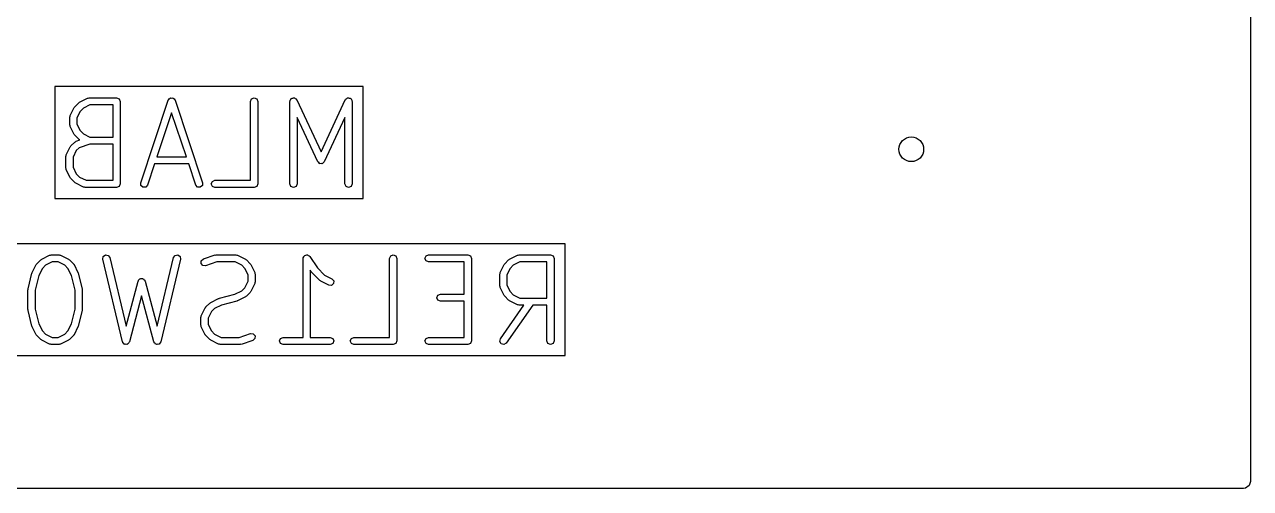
# Model space of a CAD drawing. Extents: x 0.21 to 1.39, y 0.21 to 1.79.
# Drawn here: x 0.706 to 1.389, y 0.211 to 0.469 of the extents above; entities that cross this region are included whole.
import ezdxf

# ---------------------------------------------------------------- set-up
doc = ezdxf.new("R2010")
doc.units = 0
doc.header["$MEASUREMENT"] = 0
doc.layers.add('BLACK', color=7, linetype='CONTINUOUS')

msp = doc.modelspace()

# ---------------------------------------------------------------- linework, layer by layer
at = {"layer": 'BLACK', "linetype": 'CONTINUOUS'}
for p, q in [((1.389, 1.78504), (1.389, 0.21496)), ((0.89451, 0.43488), (0.72286, 0.43488)), ((0.72286, 0.43488), (0.72286, 0.37251)), ((0.89451, 0.37251), (0.89451, 0.43488)), ((0.73378, 0.42342), (0.7339, 0.42373)), ((0.7339, 0.42373), (0.73609, 0.42592)), ((0.73609, 0.42592), (0.7364, 0.42605)), ((0.7364, 0.42605), (0.73661, 0.42629)), ((0.73661, 0.42629), (0.74099, 0.42848)), ((0.74236, 0.4247), (0.73869, 0.42286)), ((0.74099, 0.42848), (0.74146, 0.42852)), ((0.74146, 0.42852), (0.74189, 0.4287)), ((0.74189, 0.4287), (0.75722, 0.4287)), ((0.75522, 0.4247), (0.74236, 0.4247)), ((0.75522, 0.40679), (0.75522, 0.4247)), ((0.75722, 0.4287), (0.75864, 0.42811)), ((0.75864, 0.42811), (0.75922, 0.4267)), ((0.75922, 0.4267), (0.75922, 0.3807)), ((0.77066, 0.38133), (0.78599, 0.42733)), ((0.78599, 0.42733), (0.78609, 0.42744)), ((0.78609, 0.42744), (0.7861, 0.42759)), ((0.7861, 0.42759), (0.78658, 0.42801)), ((0.78658, 0.42801), (0.78699, 0.42848)), ((0.78699, 0.42848), (0.78714, 0.4285)), ((0.78714, 0.4285), (0.78726, 0.42859)), ((0.78726, 0.42859), (0.78789, 0.42855)), ((0.78789, 0.42855), (0.78852, 0.42859)), ((0.78852, 0.42859), (0.78863, 0.4285)), ((0.78863, 0.4285), (0.78878, 0.42848)), ((0.78878, 0.42848), (0.7892, 0.42801)), ((0.7892, 0.42801), (0.78968, 0.42759)), ((0.78968, 0.42759), (0.78969, 0.42744)), ((0.78969, 0.42744), (0.78979, 0.42733)), ((0.78979, 0.42733), (0.80512, 0.38133)), ((0.83189, 0.4267), (0.83247, 0.42811)), ((0.83189, 0.3827), (0.83189, 0.4267)), ((0.83247, 0.42811), (0.83389, 0.4287)), ((0.83389, 0.4287), (0.8353, 0.42811)), ((0.8353, 0.42811), (0.83589, 0.4267)), ((0.83589, 0.4267), (0.83589, 0.3807)), ((0.85379, 0.4267), (0.85393, 0.42702)), ((0.85379, 0.3807), (0.85379, 0.4267)), ((0.85391, 0.42738), (0.85421, 0.4277)), ((0.85393, 0.42702), (0.85391, 0.42738)), ((0.85421, 0.4277), (0.85438, 0.42811)), ((0.85438, 0.42811), (0.85471, 0.42825)), ((0.85471, 0.42825), (0.85495, 0.42851)), ((0.85495, 0.42851), (0.85539, 0.42853)), ((0.85539, 0.42853), (0.85579, 0.4287)), ((0.85579, 0.4287), (0.85612, 0.42856)), ((0.85612, 0.42856), (0.85648, 0.42858)), ((0.85648, 0.42858), (0.8568, 0.42828)), ((0.8568, 0.42828), (0.85721, 0.42811)), ((0.85721, 0.42811), (0.85734, 0.42778)), ((0.85734, 0.42778), (0.85761, 0.42754)), ((0.85761, 0.42754), (0.87113, 0.39857)), ((0.87113, 0.39857), (0.88465, 0.42754)), ((0.88465, 0.42754), (0.88491, 0.42778)), ((0.88491, 0.42778), (0.88505, 0.42811)), ((0.88505, 0.42811), (0.88545, 0.42828)), ((0.88545, 0.42828), (0.88578, 0.42858)), ((0.88578, 0.42858), (0.88613, 0.42856)), ((0.88613, 0.42856), (0.88646, 0.4287)), ((0.88646, 0.4287), (0.88687, 0.42853)), ((0.88687, 0.42853), (0.88731, 0.42851)), ((0.88731, 0.42851), (0.88755, 0.42825)), ((0.88755, 0.42825), (0.88787, 0.42811)), ((0.88787, 0.42811), (0.88804, 0.4277)), ((0.88804, 0.4277), (0.88834, 0.42738)), ((0.88834, 0.42738), (0.88832, 0.42702)), ((0.88832, 0.42702), (0.88846, 0.4267)), ((0.88846, 0.4267), (0.88846, 0.3807)), ((0.73113, 0.41793), (0.7313, 0.41836)), ((0.73113, 0.41355), (0.73113, 0.41793)), ((0.7313, 0.41836), (0.73134, 0.41883)), ((0.73134, 0.41883), (0.73353, 0.42321)), ((0.73353, 0.42321), (0.73378, 0.42342)), ((0.73696, 0.42113), (0.73513, 0.41746)), ((0.73513, 0.41746), (0.73513, 0.41403)), ((0.73869, 0.42286), (0.73696, 0.42113)), ((0.78789, 0.42037), (0.77971, 0.39584)), ((0.79607, 0.39584), (0.78789, 0.42037)), ((0.86931, 0.39299), (0.85779, 0.41768)), ((0.85779, 0.41768), (0.85779, 0.3807)), ((0.88446, 0.41768), (0.87294, 0.39299)), ((0.88446, 0.3807), (0.88446, 0.41768)), ((0.7313, 0.41312), (0.73113, 0.41355)), ((0.73134, 0.41266), (0.7313, 0.41312)), ((0.73353, 0.40828), (0.73134, 0.41266)), ((0.73513, 0.41403), (0.73696, 0.41036)), ((0.73696, 0.41036), (0.73869, 0.40863)), ((0.73171, 0.40182), (0.7339, 0.40401)), ((0.73378, 0.40806), (0.73353, 0.40828)), ((0.7339, 0.40776), (0.73378, 0.40806)), ((0.73609, 0.40557), (0.7339, 0.40776)), ((0.7339, 0.40401), (0.73433, 0.40419)), ((0.73433, 0.40419), (0.73468, 0.4045)), ((0.73468, 0.4045), (0.73667, 0.40516)), ((0.7364, 0.40544), (0.73609, 0.40557)), ((0.73661, 0.40519), (0.7364, 0.40544)), ((0.73667, 0.40516), (0.73661, 0.40519)), ((0.73869, 0.40863), (0.74236, 0.40679)), ((0.74236, 0.40679), (0.75522, 0.40679)), ((0.72894, 0.39603), (0.72911, 0.39646)), ((0.72911, 0.39646), (0.72915, 0.39692)), ((0.72915, 0.39692), (0.73134, 0.4013)), ((0.73134, 0.4013), (0.73159, 0.40152)), ((0.73159, 0.40152), (0.73171, 0.40182)), ((0.73477, 0.39923), (0.73294, 0.39556)), ((0.7364, 0.40085), (0.73477, 0.39923)), ((0.74221, 0.40279), (0.7364, 0.40085)), ((0.75522, 0.40279), (0.74221, 0.40279)), ((0.75522, 0.3827), (0.75522, 0.40279)), ((0.72894, 0.38946), (0.72894, 0.39603)), ((0.72911, 0.38903), (0.72894, 0.38946)), ((0.73294, 0.39556), (0.73294, 0.38993)), ((0.73294, 0.38993), (0.73477, 0.38626)), ((0.77838, 0.39184), (0.77445, 0.38006)), ((0.7974, 0.39184), (0.77838, 0.39184)), ((0.77971, 0.39584), (0.79607, 0.39584)), ((0.80132, 0.38006), (0.7974, 0.39184)), ((0.86982, 0.39253), (0.86931, 0.39299)), ((0.87028, 0.39203), (0.86982, 0.39253)), ((0.87037, 0.39202), (0.87028, 0.39203)), ((0.87044, 0.39196), (0.87037, 0.39202)), ((0.87113, 0.39199), (0.87044, 0.39196)), ((0.87181, 0.39196), (0.87113, 0.39199)), ((0.87188, 0.39202), (0.87181, 0.39196)), ((0.87197, 0.39203), (0.87188, 0.39202)), ((0.87243, 0.39253), (0.87197, 0.39203)), ((0.87294, 0.39299), (0.87243, 0.39253)), ((0.72915, 0.38856), (0.72911, 0.38903)), ((0.73134, 0.38418), (0.72915, 0.38856)), ((0.73159, 0.38397), (0.73134, 0.38418)), ((0.73171, 0.38366), (0.73159, 0.38397)), ((0.7339, 0.38147), (0.73171, 0.38366)), ((0.73477, 0.38626), (0.7365, 0.38453)), ((0.7365, 0.38453), (0.74017, 0.3827)), ((0.74017, 0.3827), (0.75522, 0.3827)), ((0.81057, 0.38211), (0.81198, 0.3827)), ((0.81198, 0.3827), (0.83189, 0.3827)), ((0.73421, 0.38135), (0.7339, 0.38147)), ((0.73442, 0.3811), (0.73421, 0.38135)), ((0.7388, 0.37891), (0.73442, 0.3811)), ((0.73927, 0.37887), (0.7388, 0.37891)), ((0.7397, 0.3787), (0.73927, 0.37887)), ((0.75722, 0.3787), (0.7397, 0.3787)), ((0.75864, 0.37928), (0.75722, 0.3787)), ((0.75922, 0.3807), (0.75864, 0.37928)), ((0.77077, 0.3798), (0.77066, 0.38133)), ((0.77192, 0.3788), (0.77077, 0.3798)), ((0.77345, 0.37891), (0.77192, 0.3788)), ((0.77445, 0.38006), (0.77345, 0.37891)), ((0.80233, 0.37891), (0.80132, 0.38006)), ((0.80385, 0.3788), (0.80233, 0.37891)), ((0.80501, 0.3798), (0.80385, 0.3788)), ((0.80512, 0.38133), (0.80501, 0.3798)), ((0.80998, 0.3807), (0.81057, 0.38211)), ((0.81057, 0.37928), (0.80998, 0.3807)), ((0.81198, 0.3787), (0.81057, 0.37928)), ((0.83389, 0.3787), (0.81198, 0.3787)), ((0.8353, 0.37928), (0.83389, 0.3787)), ((0.83589, 0.3807), (0.8353, 0.37928)), ((0.85438, 0.37928), (0.85379, 0.3807)), ((0.85579, 0.3787), (0.85438, 0.37928)), ((0.85721, 0.37928), (0.85579, 0.3787)), ((0.85779, 0.3807), (0.85721, 0.37928)), ((0.88505, 0.37928), (0.88446, 0.3807)), ((0.88646, 0.3787), (0.88505, 0.37928)), ((0.88787, 0.37928), (0.88646, 0.3787)), ((0.88846, 0.3807), (0.88787, 0.37928)), ((0.72286, 0.37251), (0.89451, 0.37251)), ((1.00714, 0.34738), (0.61193, 0.34738)), ((1.00714, 0.28501), (1.00714, 0.34738)), ((0.71022, 0.33133), (0.71241, 0.33571)), ((0.71241, 0.33571), (0.71266, 0.33592)), ((0.71266, 0.33592), (0.71278, 0.33623)), ((0.71278, 0.33623), (0.71497, 0.33842)), ((0.71497, 0.33842), (0.71528, 0.33855)), ((0.71528, 0.33855), (0.71549, 0.33879)), ((0.71549, 0.33879), (0.71987, 0.34098)), ((0.71757, 0.33536), (0.71584, 0.33363)), ((0.72124, 0.3372), (0.71757, 0.33536)), ((0.71987, 0.34098), (0.72034, 0.34102)), ((0.72034, 0.34102), (0.72077, 0.3412)), ((0.72077, 0.3412), (0.72515, 0.3412)), ((0.72468, 0.3372), (0.72124, 0.3372)), ((0.72835, 0.33536), (0.72468, 0.3372)), ((0.72515, 0.3412), (0.72558, 0.34102)), ((0.72558, 0.34102), (0.72604, 0.34098)), ((0.72604, 0.34098), (0.73043, 0.33879)), ((0.73008, 0.33363), (0.72835, 0.33536)), ((0.73043, 0.33879), (0.73064, 0.33855)), ((0.73064, 0.33855), (0.73094, 0.33842)), ((0.73094, 0.33842), (0.73314, 0.33623)), ((0.73314, 0.33623), (0.73326, 0.33592)), ((0.73326, 0.33592), (0.73351, 0.33571)), ((0.73351, 0.33571), (0.7357, 0.33133)), ((0.74949, 0.33873), (0.74973, 0.34024)), ((0.76044, 0.29273), (0.74949, 0.33873)), ((0.74973, 0.34024), (0.75097, 0.34114)), ((0.75097, 0.34114), (0.75248, 0.3409)), ((0.75248, 0.3409), (0.75338, 0.33966)), ((0.75338, 0.33966), (0.7625, 0.30137)), ((0.7798, 0.30137), (0.78892, 0.33966)), ((0.79281, 0.33873), (0.78186, 0.29273)), ((0.78892, 0.33966), (0.78982, 0.3409)), ((0.78982, 0.3409), (0.79133, 0.34114)), ((0.79133, 0.34114), (0.79257, 0.34024)), ((0.79257, 0.34024), (0.79281, 0.33873)), ((0.8043, 0.33637), (0.80441, 0.3379)), ((0.8053, 0.33522), (0.8043, 0.33637)), ((0.80441, 0.3379), (0.80556, 0.3389)), ((0.80683, 0.33511), (0.8053, 0.33522)), ((0.80556, 0.3389), (0.81214, 0.34109)), ((0.81309, 0.3372), (0.80683, 0.33511)), ((0.81214, 0.34109), (0.81246, 0.34107)), ((0.81246, 0.34107), (0.81277, 0.3412)), ((0.81277, 0.3412), (0.82372, 0.3412)), ((0.82325, 0.3372), (0.81309, 0.3372)), ((0.82692, 0.33536), (0.82325, 0.3372)), ((0.82372, 0.3412), (0.82415, 0.34102)), ((0.82415, 0.34102), (0.82462, 0.34098)), ((0.82462, 0.34098), (0.829, 0.33879)), ((0.82865, 0.33363), (0.82692, 0.33536)), ((0.829, 0.33879), (0.82921, 0.33855)), ((0.82921, 0.33855), (0.82952, 0.33842)), ((0.82952, 0.33842), (0.83171, 0.33623)), ((0.83171, 0.33623), (0.83183, 0.33592)), ((0.83183, 0.33592), (0.83208, 0.33571)), ((0.83208, 0.33571), (0.83427, 0.33133)), ((0.86115, 0.3392), (0.86123, 0.33939)), ((0.86115, 0.2952), (0.86115, 0.3392)), ((0.86119, 0.33959), (0.86151, 0.34007)), ((0.86123, 0.33939), (0.86119, 0.33959)), ((0.86151, 0.34007), (0.86174, 0.34061)), ((0.86174, 0.34061), (0.86193, 0.34069)), ((0.86193, 0.34069), (0.86204, 0.34086)), ((0.86204, 0.34086), (0.86261, 0.34097)), ((0.86261, 0.34097), (0.86315, 0.3412)), ((0.86315, 0.3412), (0.86334, 0.34112)), ((0.86334, 0.34112), (0.86354, 0.34116)), ((0.86354, 0.34116), (0.86403, 0.34083)), ((0.86403, 0.34083), (0.86456, 0.34061)), ((0.86456, 0.34061), (0.86464, 0.34042)), ((0.86464, 0.34042), (0.86481, 0.34031)), ((0.86481, 0.34031), (0.86908, 0.3339)), ((0.90934, 0.3392), (0.90993, 0.34061)), ((0.90934, 0.2952), (0.90934, 0.3392)), ((0.90993, 0.34061), (0.91134, 0.3412)), ((0.91134, 0.3412), (0.91275, 0.34061)), ((0.91275, 0.34061), (0.91334, 0.3392)), ((0.91334, 0.3392), (0.91334, 0.2932)), ((0.92905, 0.3392), (0.92964, 0.34061)), ((0.92964, 0.33778), (0.92905, 0.3392)), ((0.92964, 0.34061), (0.93105, 0.3412)), ((0.93105, 0.3372), (0.92964, 0.33778)), ((0.93105, 0.3412), (0.95296, 0.3412)), ((0.95096, 0.3372), (0.93105, 0.3372)), ((0.95096, 0.31929), (0.95096, 0.3372)), ((0.95296, 0.3412), (0.95437, 0.34061)), ((0.95437, 0.34061), (0.95496, 0.3392)), ((0.95496, 0.3392), (0.95496, 0.2932)), ((0.97088, 0.33133), (0.97308, 0.33571)), ((0.97308, 0.33571), (0.97332, 0.33592)), ((0.97332, 0.33592), (0.97345, 0.33623)), ((0.97345, 0.33623), (0.97564, 0.33842)), ((0.97564, 0.33842), (0.97594, 0.33855)), ((0.97594, 0.33855), (0.97616, 0.33879)), ((0.97616, 0.33879), (0.98054, 0.34098)), ((0.97824, 0.33536), (0.97651, 0.33363)), ((0.98191, 0.3372), (0.97824, 0.33536)), ((0.98054, 0.34098), (0.98101, 0.34102)), ((0.98101, 0.34102), (0.98144, 0.3412)), ((0.98144, 0.3412), (0.99896, 0.3412)), ((0.99696, 0.3372), (0.98191, 0.3372)), ((0.99696, 0.3171), (0.99696, 0.3372)), ((0.99896, 0.3412), (1.00037, 0.34061)), ((1.00037, 0.34061), (1.00096, 0.3392)), ((1.00096, 0.3392), (1.00096, 0.2932)), ((0.70788, 0.32216), (0.71007, 0.33092)), ((0.71007, 0.33092), (0.7102, 0.3311)), ((0.7102, 0.3311), (0.71022, 0.33133)), ((0.71389, 0.32974), (0.71182, 0.32143)), ((0.71584, 0.33363), (0.71389, 0.32974)), ((0.73202, 0.32974), (0.73008, 0.33363)), ((0.7341, 0.32143), (0.73202, 0.32974)), ((0.7357, 0.33133), (0.73572, 0.3311)), ((0.73572, 0.3311), (0.73585, 0.33092)), ((0.73585, 0.33092), (0.73804, 0.32216)), ((0.77042, 0.32782), (0.77063, 0.32799)), ((0.77063, 0.32799), (0.77115, 0.32792)), ((0.77115, 0.32792), (0.77167, 0.32799)), ((0.77167, 0.32799), (0.77188, 0.32782)), ((0.83048, 0.32996), (0.82865, 0.33363)), ((0.83048, 0.32653), (0.83048, 0.32996)), ((0.83427, 0.33133), (0.8343, 0.33086)), ((0.8343, 0.33086), (0.83448, 0.33043)), ((0.83448, 0.33043), (0.83448, 0.32605)), ((0.86587, 0.33152), (0.86515, 0.33259)), ((0.86515, 0.33259), (0.86515, 0.2952)), ((0.86604, 0.3314), (0.86587, 0.33152)), ((0.86612, 0.33121), (0.86604, 0.3314)), ((0.8705, 0.32683), (0.86612, 0.33121)), ((0.86908, 0.3339), (0.8731, 0.32989)), ((0.8731, 0.32989), (0.87719, 0.32784)), ((0.97067, 0.33043), (0.97085, 0.33086)), ((0.97067, 0.32386), (0.97067, 0.33043)), ((0.97085, 0.33086), (0.97088, 0.33133)), ((0.97651, 0.33363), (0.97467, 0.32996)), ((0.97467, 0.32996), (0.97467, 0.32433)), ((0.70782, 0.32167), (0.70791, 0.32191)), ((0.70782, 0.31072), (0.70782, 0.32167)), ((0.70791, 0.32191), (0.70788, 0.32216)), ((0.71182, 0.32143), (0.71182, 0.31097)), ((0.7341, 0.31097), (0.7341, 0.32143)), ((0.73804, 0.32216), (0.73801, 0.32191)), ((0.73801, 0.32191), (0.7381, 0.32167)), ((0.7381, 0.32167), (0.7381, 0.31072)), ((0.7625, 0.30137), (0.76922, 0.32657)), ((0.76922, 0.32657), (0.76938, 0.32678)), ((0.76938, 0.32678), (0.76942, 0.32706)), ((0.76942, 0.32706), (0.76983, 0.32737)), ((0.76983, 0.32737), (0.77015, 0.32778)), ((0.77015, 0.32778), (0.77042, 0.32782)), ((0.77188, 0.32782), (0.77215, 0.32778)), ((0.77215, 0.32778), (0.77247, 0.32737)), ((0.77247, 0.32737), (0.77288, 0.32706)), ((0.77288, 0.32706), (0.77292, 0.32678)), ((0.77292, 0.32678), (0.77308, 0.32657)), ((0.77308, 0.32657), (0.7798, 0.30137)), ((0.82302, 0.31918), (0.82692, 0.32113)), ((0.82692, 0.32113), (0.82865, 0.32286)), ((0.82865, 0.32286), (0.83048, 0.32653)), ((0.83427, 0.32516), (0.83208, 0.32078)), ((0.8343, 0.32562), (0.83427, 0.32516)), ((0.83448, 0.32605), (0.8343, 0.32562)), ((0.8708, 0.3267), (0.8705, 0.32683)), ((0.87102, 0.32645), (0.8708, 0.3267)), ((0.8754, 0.32426), (0.87102, 0.32645)), ((0.87693, 0.32416), (0.8754, 0.32426)), ((0.87808, 0.32516), (0.87693, 0.32416)), ((0.87719, 0.32784), (0.87819, 0.32669)), ((0.87819, 0.32669), (0.87808, 0.32516)), ((0.97085, 0.32343), (0.97067, 0.32386)), ((0.97088, 0.32297), (0.97085, 0.32343)), ((0.97308, 0.31859), (0.97088, 0.32297)), ((0.97467, 0.32433), (0.97651, 0.32067)), ((0.77115, 0.31829), (0.76432, 0.29268)), ((0.77798, 0.29268), (0.77115, 0.31829)), ((0.80697, 0.31213), (0.80916, 0.31432)), ((0.80916, 0.31432), (0.80947, 0.31445)), ((0.80947, 0.31445), (0.80968, 0.3147)), ((0.80968, 0.3147), (0.81406, 0.31689)), ((0.81406, 0.31689), (0.81429, 0.31691)), ((0.81429, 0.31691), (0.81447, 0.31704)), ((0.81447, 0.31704), (0.82302, 0.31918)), ((0.82421, 0.31535), (0.81566, 0.31321)), ((0.82439, 0.31549), (0.82421, 0.31535)), ((0.82462, 0.3155), (0.82439, 0.31549)), ((0.829, 0.31769), (0.82462, 0.3155)), ((0.82921, 0.31794), (0.829, 0.31769)), ((0.82952, 0.31807), (0.82921, 0.31794)), ((0.83171, 0.32026), (0.82952, 0.31807)), ((0.83183, 0.32056), (0.83171, 0.32026)), ((0.83208, 0.32078), (0.83183, 0.32056)), ((0.93563, 0.31729), (0.93621, 0.31871)), ((0.93621, 0.31588), (0.93563, 0.31729)), ((0.93621, 0.31871), (0.93763, 0.31929)), ((0.93763, 0.31529), (0.93621, 0.31588)), ((0.93763, 0.31929), (0.95096, 0.31929)), ((0.95096, 0.31529), (0.93763, 0.31529)), ((0.95096, 0.2952), (0.95096, 0.31529)), ((0.97332, 0.31837), (0.97308, 0.31859)), ((0.97345, 0.31807), (0.97332, 0.31837)), ((0.97564, 0.31588), (0.97345, 0.31807)), ((0.97594, 0.31575), (0.97564, 0.31588)), ((0.97616, 0.3155), (0.97594, 0.31575)), ((0.98054, 0.31331), (0.97616, 0.3155)), ((0.97651, 0.32067), (0.97824, 0.31893)), ((0.97824, 0.31893), (0.98191, 0.3171)), ((0.98191, 0.3171), (0.99696, 0.3171)), ((0.70791, 0.31049), (0.70782, 0.31072)), ((0.70788, 0.31023), (0.70791, 0.31049)), ((0.71007, 0.30147), (0.70788, 0.31023)), ((0.71182, 0.31097), (0.71389, 0.30266)), ((0.73202, 0.30266), (0.7341, 0.31097)), ((0.73804, 0.31023), (0.73585, 0.30147)), ((0.7381, 0.31072), (0.73801, 0.31049)), ((0.73801, 0.31049), (0.73804, 0.31023)), ((0.80441, 0.30723), (0.8066, 0.31161)), ((0.8066, 0.31161), (0.80685, 0.31183)), ((0.80685, 0.31183), (0.80697, 0.31213)), ((0.81003, 0.30953), (0.8082, 0.30587)), ((0.81176, 0.31127), (0.81003, 0.30953)), ((0.81566, 0.31321), (0.81176, 0.31127)), ((0.97104, 0.29434), (0.98417, 0.3131)), ((0.98905, 0.3131), (0.97431, 0.29205)), ((0.98101, 0.31328), (0.98054, 0.31331)), ((0.98144, 0.3131), (0.98101, 0.31328)), ((0.98417, 0.3131), (0.98144, 0.3131)), ((0.99696, 0.3131), (0.98905, 0.3131)), ((0.99696, 0.2932), (0.99696, 0.3131)), ((0.7102, 0.30129), (0.71007, 0.30147)), ((0.71022, 0.30106), (0.7102, 0.30129)), ((0.71241, 0.29668), (0.71022, 0.30106)), ((0.71389, 0.30266), (0.71584, 0.29876)), ((0.73008, 0.29876), (0.73202, 0.30266)), ((0.7357, 0.30106), (0.73351, 0.29668)), ((0.73572, 0.30129), (0.7357, 0.30106)), ((0.73585, 0.30147), (0.73572, 0.30129)), ((0.8042, 0.30634), (0.80438, 0.30677)), ((0.8042, 0.30196), (0.8042, 0.30634)), ((0.80438, 0.30153), (0.8042, 0.30196)), ((0.80438, 0.30677), (0.80441, 0.30723)), ((0.80441, 0.30106), (0.80438, 0.30153)), ((0.8066, 0.29668), (0.80441, 0.30106)), ((0.8082, 0.30587), (0.8082, 0.30243)), ((0.8082, 0.30243), (0.81003, 0.29876)), ((0.71266, 0.29647), (0.71241, 0.29668)), ((0.71278, 0.29616), (0.71266, 0.29647)), ((0.71497, 0.29397), (0.71278, 0.29616)), ((0.71528, 0.29385), (0.71497, 0.29397)), ((0.71549, 0.2936), (0.71528, 0.29385)), ((0.71584, 0.29876), (0.71757, 0.29703)), ((0.71757, 0.29703), (0.72124, 0.2952)), ((0.72124, 0.2952), (0.72468, 0.2952)), ((0.72468, 0.2952), (0.72835, 0.29703)), ((0.72835, 0.29703), (0.73008, 0.29876)), ((0.73064, 0.29385), (0.73043, 0.2936)), ((0.73094, 0.29397), (0.73064, 0.29385)), ((0.73314, 0.29616), (0.73094, 0.29397)), ((0.73326, 0.29647), (0.73314, 0.29616)), ((0.73351, 0.29668), (0.73326, 0.29647)), ((0.80685, 0.29647), (0.8066, 0.29668)), ((0.80697, 0.29616), (0.80685, 0.29647)), ((0.80916, 0.29397), (0.80697, 0.29616)), ((0.80947, 0.29385), (0.80916, 0.29397)), ((0.80968, 0.2936), (0.80947, 0.29385)), ((0.81003, 0.29876), (0.81176, 0.29703)), ((0.81176, 0.29703), (0.81543, 0.2952)), ((0.81543, 0.2952), (0.82559, 0.2952)), ((0.82559, 0.2952), (0.83185, 0.29728)), ((0.83185, 0.29728), (0.83338, 0.29718)), ((0.83427, 0.29449), (0.83312, 0.29349)), ((0.83338, 0.29718), (0.83438, 0.29602)), ((0.83438, 0.29602), (0.83427, 0.29449)), ((0.84801, 0.2932), (0.84859, 0.29461)), ((0.84859, 0.29461), (0.85001, 0.2952)), ((0.85001, 0.2952), (0.86115, 0.2952)), ((0.86515, 0.2952), (0.87629, 0.2952)), ((0.87629, 0.2952), (0.87771, 0.29461)), ((0.87771, 0.29461), (0.87829, 0.2932)), ((0.88744, 0.2932), (0.88802, 0.29461)), ((0.88802, 0.29461), (0.88944, 0.2952)), ((0.88944, 0.2952), (0.90934, 0.2952)), ((0.92905, 0.2932), (0.92964, 0.29461)), ((0.92964, 0.29461), (0.93105, 0.2952)), ((0.93105, 0.2952), (0.95096, 0.2952)), ((0.9707, 0.29285), (0.97104, 0.29434)), ((0.71987, 0.29141), (0.71549, 0.2936)), ((0.72034, 0.29137), (0.71987, 0.29141)), ((0.72077, 0.2912), (0.72034, 0.29137)), ((0.72515, 0.2912), (0.72077, 0.2912)), ((0.72558, 0.29137), (0.72515, 0.2912)), ((0.72604, 0.29141), (0.72558, 0.29137)), ((0.73043, 0.2936), (0.72604, 0.29141)), ((0.76062, 0.29249), (0.76044, 0.29273)), ((0.76066, 0.29219), (0.76062, 0.29249)), ((0.76105, 0.29189), (0.76066, 0.29219)), ((0.76134, 0.29149), (0.76105, 0.29189)), ((0.76163, 0.29145), (0.76134, 0.29149)), ((0.76187, 0.29126), (0.76163, 0.29145)), ((0.76236, 0.29133), (0.76187, 0.29126)), ((0.76285, 0.29125), (0.76236, 0.29133)), ((0.76309, 0.29143), (0.76285, 0.29125)), ((0.76339, 0.29146), (0.76309, 0.29143)), ((0.76369, 0.29186), (0.76339, 0.29146)), ((0.76409, 0.29215), (0.76369, 0.29186)), ((0.76414, 0.29244), (0.76409, 0.29215)), ((0.76432, 0.29268), (0.76414, 0.29244)), ((0.77816, 0.29244), (0.77798, 0.29268)), ((0.77821, 0.29215), (0.77816, 0.29244)), ((0.77861, 0.29186), (0.77821, 0.29215)), ((0.77891, 0.29146), (0.77861, 0.29186)), ((0.77921, 0.29143), (0.77891, 0.29146)), ((0.77945, 0.29125), (0.77921, 0.29143)), ((0.77994, 0.29133), (0.77945, 0.29125)), ((0.78043, 0.29126), (0.77994, 0.29133)), ((0.78066, 0.29145), (0.78043, 0.29126)), ((0.78096, 0.29149), (0.78066, 0.29145)), ((0.78125, 0.29189), (0.78096, 0.29149)), ((0.78164, 0.29219), (0.78125, 0.29189)), ((0.78168, 0.29249), (0.78164, 0.29219)), ((0.78186, 0.29273), (0.78168, 0.29249)), ((0.81406, 0.29141), (0.80968, 0.2936)), ((0.81453, 0.29137), (0.81406, 0.29141)), ((0.81496, 0.2912), (0.81453, 0.29137)), ((0.82591, 0.2912), (0.81496, 0.2912)), ((0.82622, 0.29132), (0.82591, 0.2912)), ((0.82654, 0.2913), (0.82622, 0.29132)), ((0.83312, 0.29349), (0.82654, 0.2913)), ((0.84859, 0.29178), (0.84801, 0.2932)), ((0.85001, 0.2912), (0.84859, 0.29178)), ((0.86315, 0.2912), (0.85001, 0.2912)), ((0.87629, 0.2912), (0.86315, 0.2912)), ((0.87771, 0.29178), (0.87629, 0.2912)), ((0.87829, 0.2932), (0.87771, 0.29178)), ((0.88802, 0.29178), (0.88744, 0.2932)), ((0.88944, 0.2912), (0.88802, 0.29178)), ((0.91134, 0.2912), (0.88944, 0.2912)), ((0.91275, 0.29178), (0.91134, 0.2912)), ((0.91334, 0.2932), (0.91275, 0.29178)), ((0.92964, 0.29178), (0.92905, 0.2932)), ((0.93105, 0.2912), (0.92964, 0.29178)), ((0.95296, 0.2912), (0.93105, 0.2912)), ((0.95437, 0.29178), (0.95296, 0.2912)), ((0.95496, 0.2932), (0.95437, 0.29178)), ((0.97153, 0.29156), (0.9707, 0.29285)), ((0.97302, 0.29123), (0.97153, 0.29156)), ((0.97431, 0.29205), (0.97302, 0.29123)), ((0.99755, 0.29178), (0.99696, 0.2932)), ((0.99896, 0.2912), (0.99755, 0.29178)), ((1.00037, 0.29178), (0.99896, 0.2912)), ((1.00096, 0.2932), (1.00037, 0.29178)), ((0.61193, 0.28501), (1.00714, 0.28501)), ((1.38824, 0.21264), (1.38626, 0.2112)), ((1.389, 0.21496), (1.38824, 0.21264)), ((1.38504, 0.211), (0.21496, 0.211)), ((1.38626, 0.2112), (1.38504, 0.211))]:
    msp.add_line(p, q, dxfattribs=at)
at = {"layer": 'BLACK'}
msp.add_circle((1.2, 0.4), 0.00689, dxfattribs=at)

doc.saveas('drawing.dxf')
